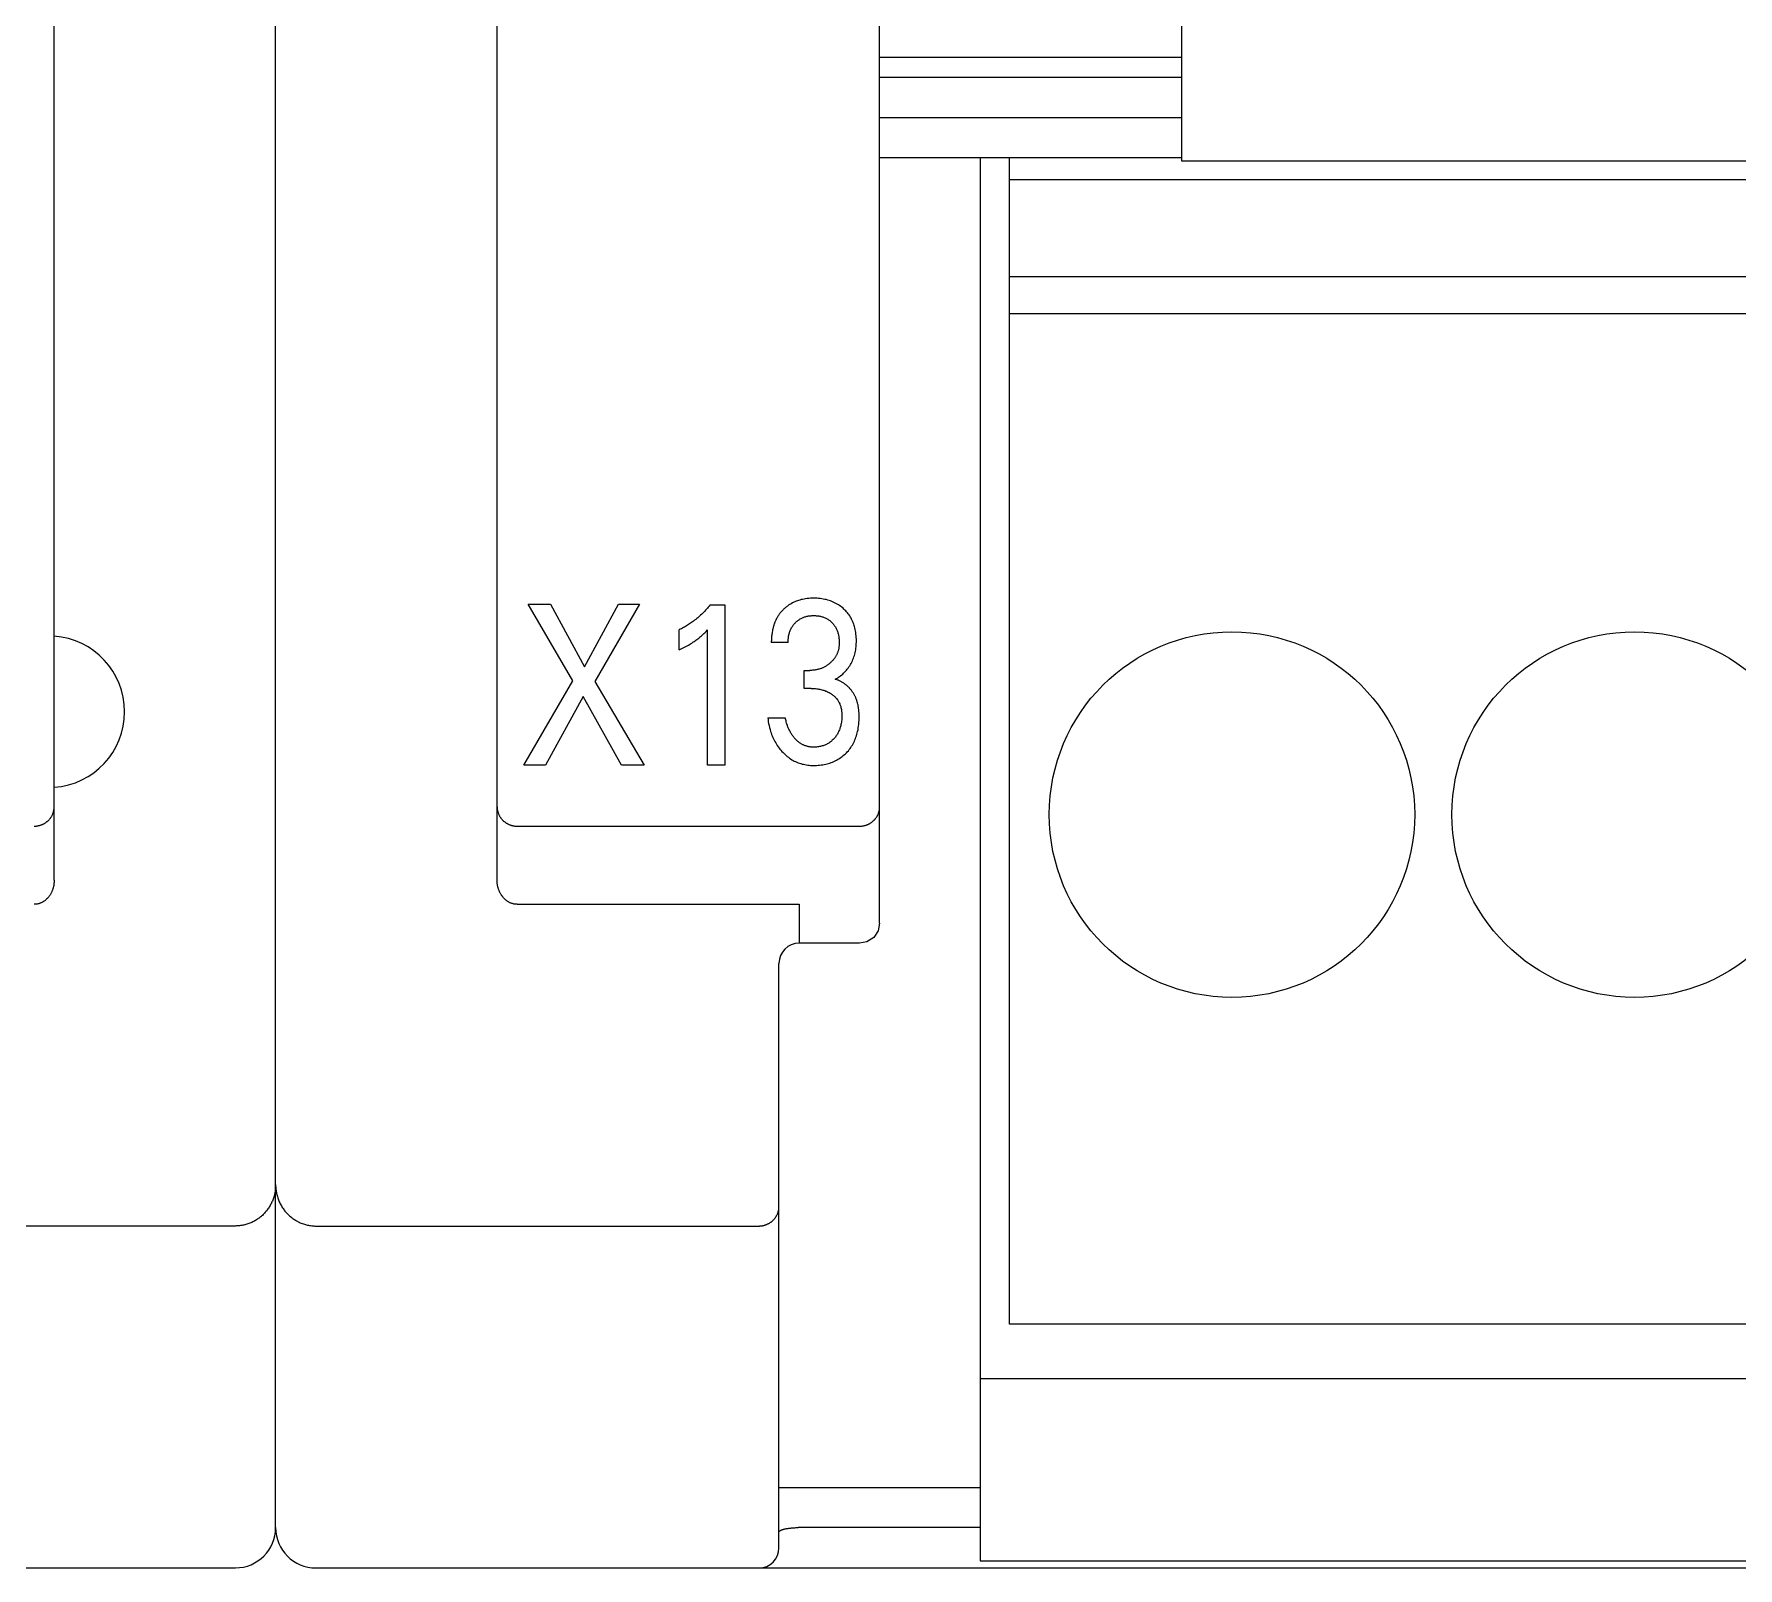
# Model space of a CAD drawing. Extents: x 867151 to 1787449, y -2071112 to -1028603.
# Drawn here: x 871211.05 to 871227.97, y -1032707.43 to -1032692.2 of the extents above; entities that cross this region are included whole.
import ezdxf

# ---------------------------------------------------------------- set-up
doc = ezdxf.new("R2010")
doc.units = 0
doc.header["$LTSCALE"] = 4
doc.header["$MEASUREMENT"] = 0
doc.layers.get('0').update_dxf_attribs({"linetype": 'CONTINUOUS'})
doc.layers.add('20000_FRONT_O', color=7, linetype='CONTINUOUS')

# ---------------------------------------------------------------- blocks, each defined once
blk = doc.blocks.new('CPU')
at = {"layer": '20000_FRONT_O', "color": 7, "linetype": 'Continuous'}
for p, q in [((82836.958, 10993.593), (82836.958, 11092.793)), ((82834.758, 11000.02), (82834.758, 11033.378)), ((82836.558, 10996.587), (82832.158, 10996.587)), ((82830.098, 10993.193), (82836.558, 10993.193))]:
    blk.add_line(p, q, dxfattribs=at)
for points in [[(82834.558, 11000.557), (82834.563, 11000.557), (82834.568, 11000.557), (82834.573, 11000.557), (82834.578, 11000.558), (82834.583, 11000.558), (82834.588, 11000.559), (82834.593, 11000.56), (82834.598, 11000.561), (82834.603, 11000.562), (82834.608, 11000.563), (82834.613, 11000.564), (82834.617, 11000.566), (82834.622, 11000.567), (82834.627, 11000.569), (82834.631, 11000.57), (82834.636, 11000.572), (82834.641, 11000.574), (82834.645, 11000.576), (82834.649, 11000.578), (82834.654, 11000.58), (82834.658, 11000.583), (82834.662, 11000.585), (82834.666, 11000.588), (82834.67, 11000.59), (82834.674, 11000.593), (82834.678, 11000.596), (82834.682, 11000.599), (82834.686, 11000.602), (82834.69, 11000.605), (82834.693, 11000.608), (82834.697, 11000.611), (82834.7, 11000.614), (82834.704, 11000.618), (82834.707, 11000.621), (82834.71, 11000.625), (82834.714, 11000.629), (82834.717, 11000.632), (82834.72, 11000.636), (82834.722, 11000.64), (82834.725, 11000.644), (82834.728, 11000.648), (82834.73, 11000.652), (82834.733, 11000.656), (82834.735, 11000.66), (82834.737, 11000.665), (82834.74, 11000.669), (82834.742, 11000.673), (82834.744, 11000.678), (82834.745, 11000.682), (82834.747, 11000.687), (82834.749, 11000.691), (82834.75, 11000.696), (82834.751, 11000.7), (82834.752, 11000.705), (82834.753, 11000.709), (82834.754, 11000.714), (82834.755, 11000.718), (82834.756, 11000.723), (82834.757, 11000.727), (82834.757, 11000.732), (82834.757, 11000.736), (82834.758, 11000.741), (82834.758, 11000.745), (82834.758, 11000.75)], [(82834.758, 11000.02), (82834.758, 11000.014), (82834.758, 11000.008), (82834.757, 11000.002), (82834.757, 10999.996), (82834.756, 10999.99), (82834.756, 10999.984), (82834.755, 10999.978), (82834.754, 10999.972), (82834.753, 10999.966), (82834.752, 10999.96), (82834.75, 10999.954), (82834.749, 10999.948), (82834.747, 10999.942), (82834.746, 10999.937), (82834.744, 10999.931), (82834.742, 10999.926), (82834.74, 10999.921), (82834.738, 10999.915), (82834.736, 10999.91), (82834.733, 10999.905), (82834.731, 10999.9), (82834.728, 10999.894), (82834.725, 10999.889), (82834.723, 10999.884), (82834.72, 10999.879), (82834.717, 10999.874), (82834.714, 10999.87), (82834.711, 10999.866), (82834.708, 10999.861), (82834.704, 10999.857), (82834.701, 10999.853), (82834.698, 10999.849), (82834.694, 10999.845), (82834.691, 10999.841), (82834.687, 10999.837), (82834.683, 10999.834), (82834.679, 10999.83), (82834.675, 10999.827), (82834.671, 10999.823), (82834.667, 10999.82), (82834.664, 10999.817), (82834.66, 10999.814), (82834.656, 10999.812), (82834.652, 10999.809), (82834.647, 10999.806), (82834.643, 10999.804), (82834.639, 10999.802), (82834.635, 10999.799), (82834.63, 10999.797), (82834.626, 10999.795), (82834.621, 10999.793), (82834.617, 10999.792), (82834.612, 10999.79), (82834.608, 10999.789), (82834.604, 10999.787), (82834.599, 10999.786), (82834.595, 10999.785), (82834.59, 10999.784), (82834.586, 10999.783), (82834.581, 10999.783), (82834.576, 10999.782), (82834.572, 10999.782), (82834.567, 10999.781), (82834.563, 10999.781), (82834.558, 10999.781)], [(82836.958, 10996.998), (82836.958, 10996.987), (82836.958, 10996.977), (82836.957, 10996.967), (82836.956, 10996.957), (82836.955, 10996.947), (82836.954, 10996.936), (82836.952, 10996.926), (82836.95, 10996.915), (82836.947, 10996.904), (82836.945, 10996.893), (82836.942, 10996.883), (82836.939, 10996.872), (82836.936, 10996.863), (82836.932, 10996.853), (82836.929, 10996.844), (82836.925, 10996.835), (82836.921, 10996.826), (82836.917, 10996.817), (82836.913, 10996.808), (82836.908, 10996.799), (82836.903, 10996.79), (82836.898, 10996.781), (82836.892, 10996.773), (82836.887, 10996.764), (82836.881, 10996.756), (82836.875, 10996.747), (82836.869, 10996.739), (82836.862, 10996.731), (82836.855, 10996.723), (82836.848, 10996.715), (82836.841, 10996.708), (82836.834, 10996.7), (82836.826, 10996.693), (82836.818, 10996.686), (82836.81, 10996.679), (82836.802, 10996.673), (82836.794, 10996.666), (82836.785, 10996.66), (82836.777, 10996.654), (82836.768, 10996.648), (82836.759, 10996.643), (82836.75, 10996.638), (82836.741, 10996.633), (82836.731, 10996.628), (82836.722, 10996.623), (82836.712, 10996.619), (82836.702, 10996.615), (82836.692, 10996.611), (82836.682, 10996.608), (82836.672, 10996.605), (82836.662, 10996.602), (82836.652, 10996.599), (82836.642, 10996.597), (82836.631, 10996.594), (82836.621, 10996.593), (82836.61, 10996.591), (82836.6, 10996.59), (82836.59, 10996.589), (82836.579, 10996.588), (82836.568, 10996.588), (82836.558, 10996.587)]]:
    blk.add_lwpolyline(points, dxfattribs=at)
for centre, radius, start, end in [((82834.706, 11001.693), 0.752, 273.9499, 86.0501), ((82836.558, 10993.593), 0.4, 270, 0)]:
    blk.add_arc(centre, radius, start, end, dxfattribs=at)
blk = doc.blocks.new('A$C36C17930')
at = {"layer": '20000_FRONT_O', "color": 7, "linetype": 'Continuous'}
for p, q in [((0.001, 0.4), (0.001, 99.6)), ((2.201, 6.828), (2.201, 40.186)), ((9.001, 26.9), (9.001, 13.97)), ((6.001, 6.403), (6.001, 24.9)), ((6.001, 15), (9.001, 15)), ((9.001, 14.8), (6.001, 14.8)), ((6.001, 14.4), (9.001, 14.4)), ((9.001, 14), (6.001, 14)), ((7.001, 14), (7.001, 0.07)), ((7.291, 2.42), (7.291, 14)), ((9.001, 13.97), (38.001, 13.97)), ((35.711, 13.784), (7.291, 13.784)), ((35.711, 12.819), (7.291, 12.819)), ((35.711, 12.452), (7.291, 12.452)), ((2.952, 8.808), (2.511, 9.57)), ((2.511, 9.57), (2.73, 9.57)), ((2.73, 9.57), (3.07, 8.948)), ((3.07, 8.948), (3.408, 9.57)), ((3.617, 9.57), (3.171, 8.803)), ((3.408, 9.57), (3.617, 9.57)), ((4.243, 9.48), (4.233, 9.47)), ((4.253, 9.49), (4.243, 9.48)), ((4.263, 9.499), (4.253, 9.49)), ((4.272, 9.509), (4.263, 9.499)), ((4.281, 9.519), (4.272, 9.509)), ((4.29, 9.529), (4.281, 9.519)), ((4.299, 9.54), (4.29, 9.529)), ((4.308, 9.55), (4.299, 9.54)), ((4.317, 9.561), (4.308, 9.55)), ((4.317, 9.561), (4.462, 9.561)), ((4.462, 9.561), (4.462, 7.97)), ((5.014, 9.482), (5.009, 9.476)), ((5.019, 9.489), (5.014, 9.482)), ((5.025, 9.495), (5.019, 9.489)), ((5.03, 9.501), (5.025, 9.495)), ((5.036, 9.507), (5.03, 9.501)), ((5.042, 9.513), (5.036, 9.507)), ((5.047, 9.518), (5.042, 9.513)), ((5.053, 9.524), (5.047, 9.518)), ((5.06, 9.53), (5.053, 9.524)), ((5.066, 9.535), (5.06, 9.53)), ((5.072, 9.541), (5.066, 9.535)), ((5.079, 9.546), (5.072, 9.541)), ((5.086, 9.551), (5.079, 9.546)), ((5.093, 9.556), (5.086, 9.551)), ((5.1, 9.561), (5.093, 9.556)), ((5.107, 9.565), (5.1, 9.561)), ((5.114, 9.57), (5.107, 9.565)), ((5.121, 9.574), (5.114, 9.57)), ((5.136, 9.582), (5.121, 9.574)), ((5.148, 9.588), (5.136, 9.582)), ((5.159, 9.593), (5.148, 9.588)), ((5.172, 9.598), (5.159, 9.593)), ((5.184, 9.603), (5.172, 9.598)), ((5.196, 9.607), (5.184, 9.603)), ((5.209, 9.61), (5.196, 9.607)), ((5.221, 9.614), (5.209, 9.61)), ((5.234, 9.617), (5.221, 9.614)), ((5.25, 9.62), (5.234, 9.617)), ((5.266, 9.623), (5.25, 9.62)), ((5.282, 9.625), (5.266, 9.623)), ((5.298, 9.626), (5.282, 9.625)), ((5.315, 9.628), (5.298, 9.626)), ((5.331, 9.628), (5.315, 9.628)), ((5.347, 9.628), (5.331, 9.628)), ((5.363, 9.628), (5.347, 9.628)), ((5.379, 9.628), (5.363, 9.628)), ((5.394, 9.626), (5.379, 9.628)), ((5.41, 9.625), (5.394, 9.626)), ((5.426, 9.623), (5.41, 9.625)), ((5.441, 9.62), (5.426, 9.623)), ((5.457, 9.617), (5.441, 9.62)), ((5.471, 9.614), (5.457, 9.617)), ((5.485, 9.61), (5.471, 9.614)), ((5.499, 9.606), (5.485, 9.61)), ((5.513, 9.601), (5.499, 9.606)), ((5.527, 9.596), (5.513, 9.601)), ((5.54, 9.59), (5.527, 9.596)), ((5.553, 9.584), (5.54, 9.59)), ((5.566, 9.577), (5.553, 9.584)), ((5.578, 9.57), (5.566, 9.577)), ((5.591, 9.563), (5.578, 9.57)), ((5.603, 9.555), (5.591, 9.563)), ((5.614, 9.547), (5.603, 9.555)), ((5.626, 9.538), (5.614, 9.547)), ((5.637, 9.529), (5.626, 9.538)), ((5.646, 9.52), (5.637, 9.529)), ((5.655, 9.511), (5.646, 9.52)), ((5.664, 9.502), (5.655, 9.511)), ((5.673, 9.493), (5.664, 9.502)), ((5.681, 9.483), (5.673, 9.493)), ((5.689, 9.473), (5.681, 9.483)), ((4.021, 9.32), (4.011, 9.314)), ((4.011, 9.115), (4.011, 9.314)), ((4.031, 9.325), (4.021, 9.32)), ((4.042, 9.33), (4.031, 9.325)), ((4.052, 9.336), (4.042, 9.33)), ((4.062, 9.342), (4.052, 9.336)), ((4.072, 9.348), (4.062, 9.342)), ((4.082, 9.354), (4.072, 9.348)), ((4.092, 9.36), (4.082, 9.354)), ((4.102, 9.366), (4.092, 9.36)), ((4.112, 9.373), (4.102, 9.366)), ((4.121, 9.379), (4.112, 9.373)), ((4.132, 9.387), (4.121, 9.379)), ((4.143, 9.394), (4.132, 9.387)), ((4.153, 9.402), (4.143, 9.394)), ((4.163, 9.41), (4.153, 9.402)), ((4.174, 9.418), (4.163, 9.41)), ((4.184, 9.427), (4.174, 9.418)), ((4.194, 9.435), (4.184, 9.427)), ((4.204, 9.444), (4.194, 9.435)), ((4.214, 9.452), (4.204, 9.444)), ((4.223, 9.461), (4.214, 9.452)), ((4.233, 9.47), (4.223, 9.461)), ((4.277, 9.299), (4.291, 9.313)), ((4.291, 7.97), (4.291, 9.313)), ((4.937, 9.313), (4.935, 9.303)), ((4.94, 9.323), (4.937, 9.313)), ((4.942, 9.331), (4.94, 9.323)), ((4.944, 9.34), (4.942, 9.331)), ((4.946, 9.348), (4.944, 9.34)), ((4.949, 9.356), (4.946, 9.348)), ((4.951, 9.364), (4.949, 9.356)), ((4.954, 9.372), (4.951, 9.364)), ((4.957, 9.381), (4.954, 9.372)), ((4.96, 9.389), (4.957, 9.381)), ((4.963, 9.396), (4.96, 9.389)), ((4.967, 9.404), (4.963, 9.396)), ((4.97, 9.412), (4.967, 9.404)), ((4.974, 9.42), (4.97, 9.412)), ((4.978, 9.427), (4.974, 9.42)), ((4.982, 9.435), (4.978, 9.427)), ((4.986, 9.442), (4.982, 9.435)), ((4.991, 9.449), (4.986, 9.442)), ((4.995, 9.456), (4.991, 9.449)), ((5, 9.463), (4.995, 9.456)), ((5.004, 9.469), (5, 9.463)), ((5.009, 9.476), (5.004, 9.469)), ((5.112, 9.307), (5.115, 9.314)), ((5.115, 9.314), (5.119, 9.321)), ((5.119, 9.321), (5.122, 9.329)), ((5.122, 9.329), (5.126, 9.336)), ((5.126, 9.336), (5.13, 9.342)), ((5.13, 9.342), (5.134, 9.349)), ((5.134, 9.349), (5.139, 9.355)), ((5.139, 9.355), (5.143, 9.361)), ((5.143, 9.361), (5.148, 9.368)), ((5.148, 9.368), (5.153, 9.373)), ((5.153, 9.373), (5.158, 9.379)), ((5.158, 9.379), (5.164, 9.385)), ((5.164, 9.385), (5.169, 9.39)), ((5.169, 9.39), (5.175, 9.396)), ((5.175, 9.396), (5.181, 9.401)), ((5.181, 9.401), (5.187, 9.406)), ((5.187, 9.406), (5.194, 9.41)), ((5.194, 9.41), (5.2, 9.415)), ((5.2, 9.415), (5.206, 9.419)), ((5.206, 9.419), (5.213, 9.423)), ((5.213, 9.423), (5.22, 9.427)), ((5.22, 9.427), (5.227, 9.43)), ((5.227, 9.43), (5.234, 9.434)), ((5.234, 9.434), (5.241, 9.437)), ((5.241, 9.437), (5.249, 9.44)), ((5.249, 9.44), (5.256, 9.442)), ((5.256, 9.442), (5.263, 9.445)), ((5.263, 9.445), (5.271, 9.447)), ((5.271, 9.447), (5.279, 9.449)), ((5.279, 9.449), (5.287, 9.451)), ((5.287, 9.451), (5.295, 9.452)), ((5.295, 9.452), (5.303, 9.453)), ((5.303, 9.453), (5.312, 9.454)), ((5.312, 9.454), (5.32, 9.455)), ((5.32, 9.455), (5.329, 9.456)), ((5.329, 9.456), (5.337, 9.456)), ((5.337, 9.456), (5.345, 9.456)), ((5.345, 9.456), (5.354, 9.456)), ((5.354, 9.456), (5.363, 9.456)), ((5.363, 9.456), (5.371, 9.455)), ((5.371, 9.455), (5.38, 9.454)), ((5.38, 9.454), (5.388, 9.453)), ((5.388, 9.453), (5.397, 9.452)), ((5.397, 9.452), (5.405, 9.451)), ((5.405, 9.451), (5.414, 9.449)), ((5.414, 9.449), (5.421, 9.447)), ((5.421, 9.447), (5.429, 9.445)), ((5.429, 9.445), (5.436, 9.442)), ((5.436, 9.442), (5.444, 9.44)), ((5.444, 9.44), (5.451, 9.437)), ((5.451, 9.437), (5.459, 9.434)), ((5.459, 9.434), (5.466, 9.43)), ((5.466, 9.43), (5.473, 9.427)), ((5.473, 9.427), (5.48, 9.423)), ((5.48, 9.423), (5.486, 9.419)), ((5.486, 9.419), (5.493, 9.415)), ((5.493, 9.415), (5.499, 9.41)), ((5.499, 9.41), (5.505, 9.406)), ((5.505, 9.406), (5.512, 9.401)), ((5.512, 9.401), (5.517, 9.396)), ((5.517, 9.396), (5.523, 9.39)), ((5.523, 9.39), (5.529, 9.385)), ((5.529, 9.385), (5.534, 9.379)), ((5.534, 9.379), (5.539, 9.374)), ((5.539, 9.374), (5.544, 9.368)), ((5.544, 9.368), (5.549, 9.362)), ((5.549, 9.362), (5.553, 9.355)), ((5.553, 9.355), (5.558, 9.349)), ((5.558, 9.349), (5.562, 9.343)), ((5.562, 9.343), (5.566, 9.336)), ((5.566, 9.336), (5.569, 9.329)), ((5.569, 9.329), (5.573, 9.321)), ((5.573, 9.321), (5.576, 9.314)), ((5.576, 9.314), (5.579, 9.307)), ((5.697, 9.463), (5.689, 9.473)), ((5.704, 9.452), (5.697, 9.463)), ((5.711, 9.441), (5.704, 9.452)), ((5.717, 9.43), (5.711, 9.441)), ((5.723, 9.419), (5.717, 9.43)), ((5.729, 9.407), (5.723, 9.419)), ((5.734, 9.395), (5.729, 9.407)), ((5.739, 9.383), (5.734, 9.395)), ((5.744, 9.371), (5.739, 9.383)), ((5.748, 9.359), (5.744, 9.371)), ((5.752, 9.347), (5.748, 9.359)), ((5.755, 9.334), (5.752, 9.347)), ((5.759, 9.318), (5.755, 9.334)), ((5.762, 9.303), (5.759, 9.318)), ((4.05, 9.135), (4.063, 9.142)), ((4.063, 9.142), (4.076, 9.149)), ((4.076, 9.149), (4.089, 9.156)), ((4.089, 9.156), (4.101, 9.163)), ((4.101, 9.163), (4.112, 9.169)), ((4.112, 9.169), (4.123, 9.176)), ((4.123, 9.176), (4.135, 9.183)), ((4.135, 9.183), (4.146, 9.191)), ((4.146, 9.191), (4.157, 9.198)), ((4.157, 9.198), (4.167, 9.205)), ((4.167, 9.205), (4.176, 9.212)), ((4.176, 9.212), (4.186, 9.219)), ((4.186, 9.219), (4.195, 9.226)), ((4.195, 9.226), (4.205, 9.233)), ((4.205, 9.233), (4.214, 9.241)), ((4.214, 9.241), (4.222, 9.248)), ((4.222, 9.248), (4.23, 9.254)), ((4.23, 9.254), (4.238, 9.261)), ((4.238, 9.261), (4.246, 9.269)), ((4.246, 9.269), (4.255, 9.277)), ((4.255, 9.277), (4.263, 9.286)), ((4.263, 9.286), (4.277, 9.299)), ((4.926, 9.209), (4.925, 9.199)), ((4.925, 9.199), (4.925, 9.188)), ((5.091, 9.188), (4.925, 9.188)), ((4.927, 9.241), (4.926, 9.23)), ((4.926, 9.23), (4.926, 9.22)), ((4.926, 9.22), (4.926, 9.209)), ((4.928, 9.251), (4.927, 9.241)), ((4.929, 9.261), (4.928, 9.251)), ((4.93, 9.272), (4.929, 9.261)), ((4.932, 9.282), (4.93, 9.272)), ((4.933, 9.292), (4.932, 9.282)), ((4.935, 9.303), (4.933, 9.292)), ((5.091, 9.197), (5.092, 9.206)), ((5.091, 9.188), (5.091, 9.197)), ((5.092, 9.215), (5.093, 9.224)), ((5.092, 9.206), (5.092, 9.215)), ((5.093, 9.224), (5.094, 9.233)), ((5.094, 9.233), (5.095, 9.242)), ((5.095, 9.242), (5.096, 9.251)), ((5.096, 9.251), (5.098, 9.26)), ((5.098, 9.26), (5.1, 9.268)), ((5.1, 9.268), (5.102, 9.276)), ((5.102, 9.276), (5.104, 9.284)), ((5.104, 9.284), (5.107, 9.292)), ((5.107, 9.292), (5.109, 9.299)), ((5.109, 9.299), (5.112, 9.307)), ((5.579, 9.307), (5.582, 9.299)), ((5.582, 9.299), (5.585, 9.291)), ((5.585, 9.291), (5.587, 9.284)), ((5.587, 9.284), (5.589, 9.276)), ((5.589, 9.276), (5.591, 9.268)), ((5.591, 9.268), (5.593, 9.259)), ((5.593, 9.259), (5.594, 9.25)), ((5.594, 9.25), (5.596, 9.241)), ((5.596, 9.142), (5.595, 9.135)), ((5.596, 9.241), (5.597, 9.232)), ((5.597, 9.149), (5.596, 9.142)), ((5.597, 9.232), (5.598, 9.223)), ((5.598, 9.157), (5.597, 9.149)), ((5.598, 9.223), (5.599, 9.214)), ((5.599, 9.164), (5.598, 9.157)), ((5.599, 9.214), (5.599, 9.204)), ((5.599, 9.204), (5.599, 9.195)), ((5.599, 9.195), (5.599, 9.186)), ((5.599, 9.186), (5.599, 9.179)), ((5.599, 9.179), (5.599, 9.171)), ((5.599, 9.171), (5.599, 9.164)), ((5.764, 9.287), (5.762, 9.303)), ((5.766, 9.271), (5.764, 9.287)), ((5.765, 9.131), (5.767, 9.146)), ((5.768, 9.255), (5.766, 9.271)), ((5.767, 9.146), (5.768, 9.161)), ((5.769, 9.239), (5.768, 9.255)), ((5.768, 9.161), (5.769, 9.176)), ((5.77, 9.223), (5.769, 9.239)), ((5.769, 9.176), (5.77, 9.191)), ((5.77, 9.207), (5.77, 9.223)), ((5.77, 9.191), (5.77, 9.207)), ((4.011, 9.115), (4.024, 9.121)), ((4.024, 9.121), (4.037, 9.128)), ((4.037, 9.128), (4.05, 9.135)), ((5.497, 8.974), (5.491, 8.97)), ((5.502, 8.979), (5.497, 8.974)), ((5.507, 8.983), (5.502, 8.979)), ((5.512, 8.987), (5.507, 8.983)), ((5.517, 8.992), (5.512, 8.987)), ((5.522, 8.996), (5.517, 8.992)), ((5.527, 9.001), (5.522, 8.996)), ((5.531, 9.006), (5.527, 9.001)), ((5.536, 9.01), (5.531, 9.006)), ((5.54, 9.015), (5.536, 9.01)), ((5.544, 9.021), (5.54, 9.015)), ((5.549, 9.026), (5.544, 9.021)), ((5.552, 9.031), (5.549, 9.026)), ((5.556, 9.036), (5.552, 9.031)), ((5.56, 9.042), (5.556, 9.036)), ((5.563, 9.047), (5.56, 9.042)), ((5.566, 9.053), (5.563, 9.047)), ((5.569, 9.058), (5.566, 9.053)), ((5.572, 9.064), (5.569, 9.058)), ((5.575, 9.07), (5.572, 9.064)), ((5.578, 9.076), (5.575, 9.07)), ((5.58, 9.082), (5.578, 9.076)), ((5.583, 9.087), (5.58, 9.082)), ((5.585, 9.093), (5.583, 9.087)), ((5.587, 9.1), (5.585, 9.093)), ((5.589, 9.106), (5.587, 9.1)), ((5.591, 9.113), (5.589, 9.106)), ((5.592, 9.12), (5.591, 9.113)), ((5.594, 9.127), (5.592, 9.12)), ((5.595, 9.135), (5.594, 9.127)), ((5.711, 8.969), (5.718, 8.981)), ((5.718, 8.981), (5.724, 8.994)), ((5.724, 8.994), (5.73, 9.006)), ((5.73, 9.006), (5.736, 9.019)), ((5.736, 9.019), (5.741, 9.032)), ((5.741, 9.032), (5.746, 9.045)), ((5.746, 9.045), (5.75, 9.059)), ((5.75, 9.059), (5.754, 9.072)), ((5.754, 9.072), (5.757, 9.086)), ((5.757, 9.086), (5.76, 9.101)), ((5.76, 9.101), (5.763, 9.116)), ((5.763, 9.116), (5.765, 9.131)), ((2.468, 7.97), (2.952, 8.808)), ((3.171, 8.803), (3.661, 7.97)), ((5.252, 8.733), (5.252, 8.912)), ((5.252, 8.912), (5.309, 8.912)), ((5.317, 8.912), (5.309, 8.912)), ((5.325, 8.912), (5.317, 8.912)), ((5.333, 8.913), (5.325, 8.912)), ((5.341, 8.913), (5.333, 8.913)), ((5.348, 8.914), (5.341, 8.913)), ((5.356, 8.915), (5.348, 8.914)), ((5.364, 8.916), (5.356, 8.915)), ((5.372, 8.918), (5.364, 8.916)), ((5.379, 8.919), (5.372, 8.918)), ((5.387, 8.921), (5.379, 8.919)), ((5.394, 8.923), (5.387, 8.921)), ((5.401, 8.925), (5.394, 8.923)), ((5.409, 8.927), (5.401, 8.925)), ((5.416, 8.93), (5.409, 8.927)), ((5.423, 8.932), (5.416, 8.93)), ((5.43, 8.935), (5.423, 8.932)), ((5.437, 8.938), (5.43, 8.935)), ((5.444, 8.941), (5.437, 8.938)), ((5.45, 8.945), (5.444, 8.941)), ((5.456, 8.948), (5.45, 8.945)), ((5.462, 8.951), (5.456, 8.948)), ((5.468, 8.955), (5.462, 8.951)), ((5.474, 8.958), (5.468, 8.955)), ((5.48, 8.962), (5.474, 8.958)), ((5.486, 8.966), (5.48, 8.962)), ((5.491, 8.97), (5.486, 8.966)), ((5.559, 8.823), (5.571, 8.83)), ((5.566, 8.822), (5.559, 8.823)), ((5.572, 8.82), (5.566, 8.822)), ((5.571, 8.83), (5.582, 8.836)), ((5.579, 8.817), (5.572, 8.82)), ((5.585, 8.815), (5.579, 8.817)), ((5.582, 8.836), (5.592, 8.843)), ((5.591, 8.813), (5.585, 8.815)), ((5.597, 8.81), (5.591, 8.813)), ((5.592, 8.843), (5.603, 8.851)), ((5.603, 8.807), (5.597, 8.81)), ((5.603, 8.851), (5.613, 8.859)), ((5.609, 8.804), (5.603, 8.807)), ((5.615, 8.801), (5.609, 8.804)), ((5.613, 8.859), (5.624, 8.867)), ((5.624, 8.867), (5.634, 8.875)), ((5.634, 8.875), (5.643, 8.884)), ((5.643, 8.884), (5.653, 8.894)), ((5.653, 8.894), (5.662, 8.904)), ((5.662, 8.904), (5.671, 8.914)), ((5.671, 8.914), (5.68, 8.924)), ((5.68, 8.924), (5.688, 8.935)), ((5.688, 8.935), (5.696, 8.946)), ((5.696, 8.946), (5.704, 8.958)), ((5.704, 8.958), (5.711, 8.969)), ((3.055, 8.651), (2.682, 7.97)), ((3.437, 7.97), (3.055, 8.651)), ((5.322, 8.733), (5.252, 8.733)), ((5.322, 8.733), (5.333, 8.732)), ((5.333, 8.732), (5.344, 8.732)), ((5.344, 8.732), (5.354, 8.732)), ((5.354, 8.732), (5.365, 8.731)), ((5.365, 8.731), (5.376, 8.729)), ((5.376, 8.729), (5.387, 8.728)), ((5.387, 8.728), (5.397, 8.726)), ((5.397, 8.726), (5.407, 8.724)), ((5.407, 8.724), (5.417, 8.722)), ((5.417, 8.722), (5.427, 8.72)), ((5.427, 8.72), (5.437, 8.717)), ((5.437, 8.717), (5.446, 8.714)), ((5.446, 8.714), (5.456, 8.711)), ((5.456, 8.711), (5.465, 8.707)), ((5.465, 8.707), (5.474, 8.704)), ((5.474, 8.704), (5.483, 8.7)), ((5.483, 8.7), (5.491, 8.696)), ((5.491, 8.696), (5.5, 8.691)), ((5.5, 8.691), (5.508, 8.686)), ((5.508, 8.686), (5.516, 8.681)), ((5.516, 8.681), (5.524, 8.676)), ((5.524, 8.676), (5.53, 8.671)), ((5.53, 8.671), (5.537, 8.667)), ((5.537, 8.667), (5.543, 8.662)), ((5.543, 8.662), (5.549, 8.656)), ((5.549, 8.656), (5.555, 8.651)), ((5.555, 8.651), (5.56, 8.645)), ((5.56, 8.645), (5.566, 8.64)), ((5.566, 8.64), (5.571, 8.634)), ((5.571, 8.634), (5.576, 8.628)), ((5.621, 8.798), (5.615, 8.801)), ((5.627, 8.795), (5.621, 8.798)), ((5.633, 8.791), (5.627, 8.795)), ((5.639, 8.788), (5.633, 8.791)), ((5.644, 8.784), (5.639, 8.788)), ((5.65, 8.78), (5.644, 8.784)), ((5.656, 8.776), (5.65, 8.78)), ((5.661, 8.772), (5.656, 8.776)), ((5.666, 8.768), (5.661, 8.772)), ((5.672, 8.764), (5.666, 8.768)), ((5.677, 8.76), (5.672, 8.764)), ((5.682, 8.755), (5.677, 8.76)), ((5.687, 8.75), (5.682, 8.755)), ((5.692, 8.746), (5.687, 8.75)), ((5.697, 8.741), (5.692, 8.746)), ((5.701, 8.735), (5.697, 8.741)), ((5.706, 8.73), (5.701, 8.735)), ((5.711, 8.725), (5.706, 8.73)), ((5.715, 8.719), (5.711, 8.725)), ((5.72, 8.714), (5.715, 8.719)), ((5.724, 8.708), (5.72, 8.714)), ((5.728, 8.703), (5.724, 8.708)), ((5.732, 8.697), (5.728, 8.703)), ((5.736, 8.691), (5.732, 8.697)), ((5.74, 8.685), (5.736, 8.691)), ((5.744, 8.679), (5.74, 8.685)), ((5.747, 8.673), (5.744, 8.679)), ((5.75, 8.667), (5.747, 8.673)), ((5.754, 8.66), (5.75, 8.667)), ((5.757, 8.654), (5.754, 8.66)), ((5.76, 8.648), (5.757, 8.654)), ((5.763, 8.641), (5.76, 8.648)), ((5.766, 8.635), (5.763, 8.641)), ((5.768, 8.628), (5.766, 8.635)), ((5.576, 8.628), (5.581, 8.621)), ((5.581, 8.621), (5.585, 8.615)), ((5.585, 8.615), (5.589, 8.609)), ((5.589, 8.609), (5.593, 8.602)), ((5.593, 8.602), (5.597, 8.595)), ((5.597, 8.595), (5.6, 8.588)), ((5.6, 8.588), (5.604, 8.581)), ((5.604, 8.581), (5.607, 8.574)), ((5.607, 8.574), (5.61, 8.567)), ((5.61, 8.567), (5.612, 8.559)), ((5.612, 8.559), (5.614, 8.552)), ((5.614, 8.552), (5.617, 8.543)), ((5.617, 8.543), (5.619, 8.533)), ((5.619, 8.533), (5.621, 8.524)), ((5.621, 8.524), (5.622, 8.515)), ((5.622, 8.515), (5.623, 8.505)), ((5.623, 8.505), (5.624, 8.496)), ((5.624, 8.496), (5.625, 8.486)), ((5.625, 8.486), (5.625, 8.477)), ((5.625, 8.477), (5.626, 8.467)), ((5.626, 8.467), (5.626, 8.455)), ((5.771, 8.622), (5.768, 8.628)), ((5.773, 8.614), (5.771, 8.622)), ((5.776, 8.607), (5.773, 8.614)), ((5.778, 8.599), (5.776, 8.607)), ((5.78, 8.592), (5.778, 8.599)), ((5.782, 8.584), (5.78, 8.592)), ((5.784, 8.577), (5.782, 8.584)), ((5.786, 8.569), (5.784, 8.577)), ((5.788, 8.561), (5.786, 8.569)), ((5.789, 8.553), (5.788, 8.561)), ((5.79, 8.546), (5.789, 8.553)), ((5.791, 8.538), (5.79, 8.546)), ((5.794, 8.521), (5.791, 8.538)), ((5.795, 8.503), (5.794, 8.521)), ((5.796, 8.486), (5.795, 8.503)), ((5.797, 8.469), (5.796, 8.486)), ((5.797, 8.451), (5.797, 8.469)), ((4.889, 8.441), (4.892, 8.422)), ((4.889, 8.441), (5.064, 8.441)), ((4.892, 8.422), (4.895, 8.402)), ((4.895, 8.402), (4.898, 8.383)), ((4.898, 8.383), (4.903, 8.363)), ((4.903, 8.363), (4.907, 8.344)), ((4.907, 8.344), (4.912, 8.325)), ((4.912, 8.325), (4.918, 8.306)), ((4.918, 8.306), (4.923, 8.291)), ((5.066, 8.431), (5.064, 8.441)), ((5.069, 8.42), (5.066, 8.431)), ((5.071, 8.41), (5.069, 8.42)), ((5.074, 8.4), (5.071, 8.41)), ((5.077, 8.389), (5.074, 8.4)), ((5.08, 8.379), (5.077, 8.389)), ((5.084, 8.369), (5.08, 8.379)), ((5.087, 8.359), (5.084, 8.369)), ((5.09, 8.351), (5.087, 8.359)), ((5.093, 8.343), (5.09, 8.351)), ((5.097, 8.335), (5.093, 8.343)), ((5.1, 8.327), (5.097, 8.335)), ((5.104, 8.319), (5.1, 8.327)), ((5.108, 8.312), (5.104, 8.319)), ((5.112, 8.304), (5.108, 8.312)), ((5.116, 8.296), (5.112, 8.304)), ((5.12, 8.289), (5.116, 8.296)), ((5.589, 8.294), (5.585, 8.287)), ((5.593, 8.303), (5.589, 8.294)), ((5.597, 8.311), (5.593, 8.303)), ((5.601, 8.32), (5.597, 8.311)), ((5.604, 8.329), (5.601, 8.32)), ((5.607, 8.337), (5.604, 8.329)), ((5.61, 8.346), (5.607, 8.337)), ((5.612, 8.355), (5.61, 8.346)), ((5.615, 8.364), (5.612, 8.355)), ((5.617, 8.373), (5.615, 8.364)), ((5.619, 8.385), (5.617, 8.373)), ((5.621, 8.397), (5.619, 8.385)), ((5.622, 8.408), (5.621, 8.397)), ((5.624, 8.42), (5.622, 8.408)), ((5.625, 8.432), (5.624, 8.42)), ((5.626, 8.455), (5.625, 8.444)), ((5.625, 8.444), (5.625, 8.432)), ((5.779, 8.291), (5.782, 8.305)), ((5.782, 8.305), (5.786, 8.323)), ((5.786, 8.323), (5.789, 8.341)), ((5.789, 8.341), (5.792, 8.359)), ((5.792, 8.359), (5.794, 8.378)), ((5.794, 8.378), (5.795, 8.396)), ((5.795, 8.396), (5.796, 8.414)), ((5.796, 8.414), (5.797, 8.433)), ((5.797, 8.433), (5.797, 8.451)), ((4.923, 8.291), (4.928, 8.276)), ((4.928, 8.276), (4.934, 8.262)), ((4.934, 8.262), (4.94, 8.247)), ((4.94, 8.247), (4.947, 8.233)), ((4.947, 8.233), (4.953, 8.219)), ((4.953, 8.219), (4.961, 8.205)), ((4.961, 8.205), (4.969, 8.191)), ((4.969, 8.191), (4.976, 8.178)), ((4.976, 8.178), (4.984, 8.166)), ((4.984, 8.166), (4.993, 8.153)), ((4.993, 8.153), (5.002, 8.141)), ((5.002, 8.141), (5.011, 8.129)), ((5.011, 8.129), (5.02, 8.118)), ((5.124, 8.282), (5.12, 8.289)), ((5.129, 8.275), (5.124, 8.282)), ((5.133, 8.269), (5.129, 8.275)), ((5.138, 8.262), (5.133, 8.269)), ((5.143, 8.256), (5.138, 8.262)), ((5.147, 8.25), (5.143, 8.256)), ((5.152, 8.243), (5.147, 8.25)), ((5.158, 8.237), (5.152, 8.243)), ((5.163, 8.231), (5.158, 8.237)), ((5.168, 8.226), (5.163, 8.231)), ((5.173, 8.221), (5.168, 8.226)), ((5.178, 8.216), (5.173, 8.221)), ((5.183, 8.212), (5.178, 8.216)), ((5.188, 8.207), (5.183, 8.212)), ((5.194, 8.202), (5.188, 8.207)), ((5.199, 8.198), (5.194, 8.202)), ((5.205, 8.194), (5.199, 8.198)), ((5.211, 8.19), (5.205, 8.194)), ((5.217, 8.186), (5.211, 8.19)), ((5.222, 8.183), (5.217, 8.186)), ((5.227, 8.18), (5.222, 8.183)), ((5.232, 8.177), (5.227, 8.18)), ((5.238, 8.174), (5.232, 8.177)), ((5.243, 8.171), (5.238, 8.174)), ((5.249, 8.169), (5.243, 8.171)), ((5.254, 8.167), (5.249, 8.169)), ((5.26, 8.164), (5.254, 8.167)), ((5.266, 8.162), (5.26, 8.164)), ((5.271, 8.161), (5.266, 8.162)), ((5.277, 8.159), (5.271, 8.161)), ((5.284, 8.157), (5.277, 8.159)), ((5.29, 8.156), (5.284, 8.157)), ((5.297, 8.154), (5.29, 8.156)), ((5.304, 8.153), (5.297, 8.154)), ((5.311, 8.152), (5.304, 8.153)), ((5.317, 8.151), (5.311, 8.152)), ((5.324, 8.151), (5.317, 8.151)), ((5.331, 8.15), (5.324, 8.151)), ((5.338, 8.15), (5.331, 8.15)), ((5.344, 8.15), (5.338, 8.15)), ((5.354, 8.15), (5.344, 8.15)), ((5.364, 8.15), (5.354, 8.15)), ((5.374, 8.151), (5.364, 8.15)), ((5.383, 8.152), (5.374, 8.151)), ((5.393, 8.153), (5.383, 8.152)), ((5.402, 8.155), (5.393, 8.153)), ((5.412, 8.156), (5.402, 8.155)), ((5.421, 8.159), (5.412, 8.156)), ((5.43, 8.161), (5.421, 8.159)), ((5.439, 8.164), (5.43, 8.161)), ((5.447, 8.167), (5.439, 8.164)), ((5.456, 8.17), (5.447, 8.167)), ((5.464, 8.173), (5.456, 8.17)), ((5.472, 8.177), (5.464, 8.173)), ((5.48, 8.181), (5.472, 8.177)), ((5.488, 8.186), (5.48, 8.181)), ((5.496, 8.19), (5.488, 8.186)), ((5.503, 8.195), (5.496, 8.19)), ((5.51, 8.2), (5.503, 8.195)), ((5.518, 8.206), (5.51, 8.2)), ((5.525, 8.212), (5.518, 8.206)), ((5.531, 8.218), (5.525, 8.212)), ((5.538, 8.224), (5.531, 8.218)), ((5.544, 8.23), (5.538, 8.224)), ((5.55, 8.237), (5.544, 8.23)), ((5.556, 8.243), (5.55, 8.237)), ((5.561, 8.25), (5.556, 8.243)), ((5.567, 8.257), (5.561, 8.25)), ((5.572, 8.264), (5.567, 8.257)), ((5.576, 8.272), (5.572, 8.264)), ((5.581, 8.279), (5.576, 8.272)), ((5.585, 8.287), (5.581, 8.279)), ((5.69, 8.114), (5.698, 8.125)), ((5.698, 8.125), (5.707, 8.136)), ((5.707, 8.136), (5.715, 8.147)), ((5.715, 8.147), (5.723, 8.158)), ((5.723, 8.158), (5.73, 8.17)), ((5.73, 8.17), (5.737, 8.182)), ((5.737, 8.182), (5.743, 8.195)), ((5.743, 8.195), (5.75, 8.208)), ((5.75, 8.208), (5.756, 8.222)), ((5.756, 8.222), (5.761, 8.235)), ((5.761, 8.235), (5.766, 8.249)), ((5.766, 8.249), (5.771, 8.263)), ((5.771, 8.263), (5.775, 8.277)), ((5.775, 8.277), (5.779, 8.291)), ((2.682, 7.97), (2.468, 7.97)), ((3.661, 7.97), (3.437, 7.97)), ((4.462, 7.97), (4.291, 7.97)), ((5.02, 8.118), (5.03, 8.107)), ((5.03, 8.107), (5.041, 8.096)), ((5.041, 8.096), (5.051, 8.086)), ((5.051, 8.086), (5.061, 8.076)), ((5.061, 8.076), (5.072, 8.067)), ((5.072, 8.067), (5.083, 8.058)), ((5.083, 8.058), (5.094, 8.049)), ((5.094, 8.049), (5.105, 8.04)), ((5.105, 8.04), (5.117, 8.033)), ((5.117, 8.033), (5.129, 8.025)), ((5.129, 8.025), (5.141, 8.018)), ((5.141, 8.018), (5.153, 8.012)), ((5.153, 8.012), (5.166, 8.006)), ((5.166, 8.006), (5.178, 8)), ((5.178, 8), (5.191, 7.995)), ((5.191, 7.995), (5.204, 7.99)), ((5.204, 7.99), (5.217, 7.986)), ((5.217, 7.986), (5.23, 7.982)), ((5.23, 7.982), (5.244, 7.979)), ((5.244, 7.979), (5.258, 7.976)), ((5.258, 7.976), (5.272, 7.974)), ((5.272, 7.974), (5.286, 7.972)), ((5.286, 7.972), (5.3, 7.97)), ((5.3, 7.97), (5.314, 7.969)), ((5.314, 7.969), (5.328, 7.969)), ((5.328, 7.969), (5.343, 7.968)), ((5.343, 7.968), (5.358, 7.968)), ((5.358, 7.968), (5.374, 7.969)), ((5.374, 7.969), (5.389, 7.97)), ((5.389, 7.97), (5.404, 7.971)), ((5.404, 7.971), (5.42, 7.973)), ((5.42, 7.973), (5.435, 7.975)), ((5.435, 7.975), (5.45, 7.978)), ((5.45, 7.978), (5.465, 7.981)), ((5.465, 7.981), (5.479, 7.985)), ((5.479, 7.985), (5.493, 7.988)), ((5.493, 7.988), (5.506, 7.992)), ((5.506, 7.992), (5.519, 7.997)), ((5.519, 7.997), (5.533, 8.002)), ((5.533, 8.002), (5.546, 8.008)), ((5.546, 8.008), (5.559, 8.013)), ((5.559, 8.013), (5.571, 8.02)), ((5.571, 8.02), (5.583, 8.026)), ((5.583, 8.026), (5.595, 8.033)), ((5.595, 8.033), (5.607, 8.041)), ((5.607, 8.041), (5.618, 8.049)), ((5.618, 8.049), (5.63, 8.057)), ((5.63, 8.057), (5.64, 8.066)), ((5.64, 8.066), (5.651, 8.075)), ((5.651, 8.075), (5.661, 8.084)), ((5.661, 8.084), (5.671, 8.094)), ((5.671, 8.094), (5.68, 8.104)), ((5.68, 8.104), (5.69, 8.114)), ((2.201, 7.558), (2.201, 7.553)), ((2.201, 7.553), (2.201, 7.549)), ((2.201, 7.549), (2.202, 7.544)), ((2.202, 7.544), (2.202, 7.539)), ((2.202, 7.539), (2.203, 7.535)), ((2.203, 7.535), (2.203, 7.53)), ((2.203, 7.53), (2.204, 7.525)), ((2.204, 7.525), (2.205, 7.52)), ((2.205, 7.52), (2.206, 7.515)), ((2.206, 7.515), (2.207, 7.51)), ((2.207, 7.51), (2.209, 7.506)), ((2.209, 7.506), (2.21, 7.501)), ((2.21, 7.501), (2.212, 7.496)), ((2.212, 7.496), (2.214, 7.491)), ((2.214, 7.491), (2.215, 7.486)), ((2.215, 7.486), (2.217, 7.482)), ((2.217, 7.482), (2.219, 7.478)), ((2.219, 7.478), (2.221, 7.473)), ((2.221, 7.473), (2.224, 7.469)), ((2.224, 7.469), (2.226, 7.464)), ((2.226, 7.464), (2.229, 7.46)), ((2.229, 7.46), (2.231, 7.456)), ((2.231, 7.456), (2.234, 7.452)), ((2.234, 7.452), (2.237, 7.448)), ((2.237, 7.448), (2.239, 7.444)), ((5.964, 7.446), (5.967, 7.45)), ((5.967, 7.45), (5.97, 7.454)), ((5.97, 7.454), (5.972, 7.458)), ((5.972, 7.458), (5.975, 7.462)), ((5.975, 7.462), (5.977, 7.466)), ((5.977, 7.466), (5.98, 7.471)), ((5.98, 7.471), (5.982, 7.475)), ((5.982, 7.475), (5.984, 7.479)), ((5.984, 7.479), (5.986, 7.484)), ((5.986, 7.484), (5.988, 7.488)), ((5.988, 7.488), (5.989, 7.493)), ((5.989, 7.493), (5.991, 7.497)), ((5.991, 7.497), (5.992, 7.502)), ((5.992, 7.502), (5.994, 7.506)), ((5.994, 7.506), (5.995, 7.511)), ((5.995, 7.511), (5.996, 7.515)), ((5.996, 7.515), (5.997, 7.52)), ((5.997, 7.52), (5.998, 7.525)), ((5.998, 7.525), (5.999, 7.529)), ((5.999, 7.529), (6, 7.534)), ((6, 7.539), (6.001, 7.544)), ((6, 7.534), (6, 7.539)), ((6.001, 7.553), (6.001, 7.558)), ((6.001, 7.548), (6.001, 7.553)), ((6.001, 7.544), (6.001, 7.548)), ((2.239, 7.444), (2.242, 7.441)), ((2.242, 7.441), (2.245, 7.437)), ((2.245, 7.437), (2.248, 7.433)), ((2.248, 7.433), (2.252, 7.43)), ((2.252, 7.43), (2.255, 7.426)), ((2.255, 7.426), (2.258, 7.423)), ((2.258, 7.423), (2.262, 7.419)), ((2.262, 7.419), (2.265, 7.416)), ((2.265, 7.416), (2.269, 7.413)), ((2.269, 7.413), (2.272, 7.41)), ((2.272, 7.41), (2.276, 7.407)), ((2.276, 7.407), (2.28, 7.404)), ((2.28, 7.404), (2.284, 7.401)), ((2.284, 7.401), (2.288, 7.399)), ((2.288, 7.399), (2.292, 7.396)), ((2.292, 7.396), (2.296, 7.394)), ((2.296, 7.394), (2.3, 7.391)), ((2.3, 7.391), (2.304, 7.389)), ((2.304, 7.389), (2.308, 7.387)), ((2.308, 7.387), (2.313, 7.385)), ((2.313, 7.385), (2.317, 7.383)), ((2.317, 7.383), (2.321, 7.381)), ((2.321, 7.381), (2.326, 7.379)), ((2.326, 7.379), (2.33, 7.377)), ((2.33, 7.377), (2.335, 7.376)), ((2.335, 7.376), (2.339, 7.374)), ((2.339, 7.374), (2.344, 7.373)), ((2.344, 7.373), (2.348, 7.372)), ((2.348, 7.372), (2.353, 7.37)), ((2.353, 7.37), (2.358, 7.369)), ((2.358, 7.369), (2.363, 7.368)), ((2.363, 7.368), (2.367, 7.367)), ((2.367, 7.367), (2.372, 7.367)), ((2.372, 7.367), (2.377, 7.366)), ((2.377, 7.366), (2.382, 7.366)), ((2.382, 7.366), (2.387, 7.365)), ((2.387, 7.365), (2.391, 7.365)), ((2.391, 7.365), (2.396, 7.365)), ((2.396, 7.365), (2.401, 7.365)), ((2.401, 7.365), (5.801, 7.365)), ((5.801, 7.365), (5.806, 7.365)), ((5.806, 7.365), (5.811, 7.365)), ((5.811, 7.365), (5.816, 7.365)), ((5.816, 7.365), (5.82, 7.366)), ((5.82, 7.366), (5.825, 7.366)), ((5.825, 7.366), (5.83, 7.367)), ((5.83, 7.367), (5.835, 7.367)), ((5.835, 7.367), (5.84, 7.368)), ((5.84, 7.368), (5.844, 7.369)), ((5.844, 7.369), (5.849, 7.37)), ((5.849, 7.37), (5.854, 7.372)), ((5.854, 7.372), (5.858, 7.373)), ((5.858, 7.373), (5.863, 7.374)), ((5.863, 7.374), (5.868, 7.376)), ((5.868, 7.376), (5.872, 7.377)), ((5.872, 7.377), (5.877, 7.379)), ((5.877, 7.379), (5.881, 7.381)), ((5.881, 7.381), (5.886, 7.383)), ((5.886, 7.383), (5.89, 7.385)), ((5.89, 7.385), (5.894, 7.387)), ((5.894, 7.387), (5.899, 7.389)), ((5.899, 7.389), (5.903, 7.392)), ((5.903, 7.392), (5.907, 7.394)), ((5.907, 7.394), (5.911, 7.397)), ((5.911, 7.397), (5.915, 7.399)), ((5.915, 7.399), (5.919, 7.402)), ((5.919, 7.402), (5.923, 7.405)), ((5.923, 7.405), (5.927, 7.408)), ((5.927, 7.408), (5.931, 7.411)), ((5.931, 7.411), (5.934, 7.414)), ((5.934, 7.414), (5.938, 7.417)), ((5.938, 7.417), (5.942, 7.42)), ((5.942, 7.42), (5.945, 7.424)), ((5.945, 7.424), (5.948, 7.427)), ((5.948, 7.427), (5.952, 7.431)), ((5.952, 7.431), (5.955, 7.434)), ((5.955, 7.434), (5.958, 7.438)), ((5.958, 7.438), (5.961, 7.442)), ((5.961, 7.442), (5.964, 7.446)), ((2.201, 6.822), (2.201, 6.828)), ((2.201, 6.816), (2.201, 6.822)), ((2.202, 6.809), (2.201, 6.816)), ((2.202, 6.803), (2.202, 6.809)), ((2.203, 6.797), (2.202, 6.803)), ((2.203, 6.791), (2.203, 6.797)), ((2.204, 6.785), (2.203, 6.791)), ((2.205, 6.779), (2.204, 6.785)), ((2.206, 6.773), (2.205, 6.779)), ((2.208, 6.767), (2.206, 6.773)), ((2.209, 6.761), (2.208, 6.767)), ((2.211, 6.755), (2.209, 6.761)), ((2.212, 6.749), (2.211, 6.755)), ((2.214, 6.744), (2.212, 6.749)), ((2.216, 6.738), (2.214, 6.744)), ((2.218, 6.732), (2.216, 6.738)), ((2.22, 6.727), (2.218, 6.732)), ((2.222, 6.721), (2.22, 6.727)), ((2.224, 6.716), (2.222, 6.721)), ((2.227, 6.711), (2.224, 6.716)), ((2.229, 6.706), (2.227, 6.711)), ((2.232, 6.701), (2.229, 6.706)), ((2.234, 6.696), (2.232, 6.701)), ((2.237, 6.691), (2.234, 6.696)), ((2.24, 6.686), (2.237, 6.691)), ((2.243, 6.681), (2.24, 6.686)), ((2.246, 6.677), (2.243, 6.681)), ((2.25, 6.672), (2.246, 6.677)), ((2.253, 6.667), (2.25, 6.672)), ((2.256, 6.663), (2.253, 6.667)), ((2.26, 6.659), (2.256, 6.663)), ((2.264, 6.654), (2.26, 6.659)), ((2.267, 6.651), (2.264, 6.654)), ((2.271, 6.647), (2.267, 6.651)), ((2.274, 6.643), (2.271, 6.647)), ((2.278, 6.64), (2.274, 6.643)), ((2.282, 6.636), (2.278, 6.64)), ((2.285, 6.633), (2.282, 6.636)), ((2.289, 6.63), (2.285, 6.633)), ((2.293, 6.627), (2.289, 6.63)), ((2.297, 6.624), (2.293, 6.627)), ((2.302, 6.621), (2.297, 6.624)), ((2.306, 6.618), (2.302, 6.621)), ((2.31, 6.615), (2.306, 6.618)), ((2.315, 6.613), (2.31, 6.615)), ((2.319, 6.61), (2.315, 6.613)), ((2.324, 6.608), (2.319, 6.61)), ((2.328, 6.605), (2.324, 6.608)), ((2.332, 6.604), (2.328, 6.605)), ((2.337, 6.602), (2.332, 6.604)), ((2.341, 6.6), (2.337, 6.602)), ((2.346, 6.598), (2.341, 6.6)), ((2.35, 6.597), (2.346, 6.598)), ((2.355, 6.596), (2.35, 6.597)), ((2.359, 6.594), (2.355, 6.596)), ((2.364, 6.593), (2.359, 6.594)), ((2.368, 6.592), (2.364, 6.593)), ((2.373, 6.591), (2.368, 6.592)), ((2.378, 6.591), (2.373, 6.591)), ((2.382, 6.59), (2.378, 6.591)), ((2.387, 6.59), (2.382, 6.59)), ((2.392, 6.589), (2.387, 6.59)), ((2.396, 6.589), (2.392, 6.589)), ((2.401, 6.589), (2.396, 6.589)), ((2.401, 6.589), (5.201, 6.589)), ((5.201, 6.589), (5.201, 6.203)), ((5.986, 6.327), (5.942, 6.261)), ((6.001, 6.403), (5.986, 6.327)), ((5.801, 6.203), (5.201, 6.203)), ((5.874, 6.217), (5.801, 6.203)), ((5.942, 6.261), (5.874, 6.217)), ((5.001, 0.2), (5.001, 6.003)), ((0.001, 3.805), (0.001, 3.793)), ((0.001, 3.793), (0.002, 3.781)), ((0.002, 3.781), (0.003, 3.769)), ((0.003, 3.769), (0.004, 3.757)), ((0.004, 3.757), (0.005, 3.747)), ((0.005, 3.747), (0.007, 3.737)), ((0.007, 3.737), (0.009, 3.727)), ((0.009, 3.727), (0.011, 3.717)), ((0.011, 3.717), (0.013, 3.707)), ((0.013, 3.707), (0.015, 3.697)), ((0.015, 3.697), (0.018, 3.687)), ((0.018, 3.687), (0.021, 3.676)), ((0.021, 3.676), (0.025, 3.666)), ((0.025, 3.666), (0.029, 3.656)), ((0.029, 3.656), (0.033, 3.646)), ((0.033, 3.646), (0.037, 3.635)), ((0.037, 3.635), (0.042, 3.625)), ((0.042, 3.625), (0.047, 3.614)), ((0.047, 3.614), (0.053, 3.604)), ((0.053, 3.604), (0.058, 3.595)), ((0.058, 3.595), (0.063, 3.586)), ((0.063, 3.586), (0.069, 3.577)), ((0.069, 3.577), (0.074, 3.569)), ((0.074, 3.569), (0.081, 3.56)), ((0.081, 3.56), (0.087, 3.552)), ((4.998, 3.557), (4.999, 3.561)), ((4.998, 3.552), (4.998, 3.557)), ((4.999, 3.561), (5, 3.566)), ((5, 3.57), (5.001, 3.575)), ((5, 3.566), (5, 3.57)), ((5.001, 3.584), (5.001, 3.589)), ((5.001, 3.579), (5.001, 3.584)), ((5.001, 3.575), (5.001, 3.579)), ((0.087, 3.552), (0.093, 3.544)), ((0.093, 3.544), (0.099, 3.537)), ((0.099, 3.537), (0.105, 3.53)), ((0.105, 3.53), (0.112, 3.522)), ((0.112, 3.522), (0.118, 3.515)), ((0.118, 3.515), (0.125, 3.508)), ((0.125, 3.508), (0.132, 3.502)), ((0.132, 3.502), (0.14, 3.495)), ((0.14, 3.495), (0.148, 3.488)), ((0.148, 3.488), (0.156, 3.482)), ((0.156, 3.482), (0.164, 3.475)), ((0.164, 3.475), (0.172, 3.469)), ((0.172, 3.469), (0.181, 3.463)), ((0.181, 3.463), (0.189, 3.458)), ((0.189, 3.458), (0.198, 3.452)), ((0.198, 3.452), (0.207, 3.447)), ((0.207, 3.447), (0.217, 3.442)), ((0.217, 3.442), (0.226, 3.437)), ((0.226, 3.437), (0.236, 3.432)), ((0.236, 3.432), (0.246, 3.428)), ((0.246, 3.428), (0.255, 3.424)), ((0.255, 3.424), (0.265, 3.42)), ((0.265, 3.42), (0.276, 3.416)), ((0.276, 3.416), (0.286, 3.413)), ((0.286, 3.413), (0.296, 3.41)), ((0.296, 3.41), (0.306, 3.407)), ((0.306, 3.407), (0.317, 3.405)), ((0.317, 3.405), (0.327, 3.402)), ((0.327, 3.402), (0.338, 3.401)), ((0.338, 3.401), (0.348, 3.399)), ((0.348, 3.399), (0.359, 3.398)), ((0.359, 3.398), (0.369, 3.397)), ((0.369, 3.397), (0.38, 3.396)), ((0.38, 3.396), (0.391, 3.395)), ((0.391, 3.395), (0.401, 3.395)), ((0.401, 3.395), (4.801, 3.395)), ((4.801, 3.395), (4.806, 3.395)), ((4.806, 3.395), (4.811, 3.396)), ((4.811, 3.396), (4.816, 3.396)), ((4.816, 3.396), (4.821, 3.396)), ((4.821, 3.396), (4.827, 3.397)), ((4.827, 3.397), (4.832, 3.398)), ((4.832, 3.398), (4.837, 3.398)), ((4.837, 3.398), (4.842, 3.399)), ((4.842, 3.399), (4.846, 3.4)), ((4.846, 3.4), (4.851, 3.401)), ((4.851, 3.401), (4.856, 3.403)), ((4.856, 3.403), (4.861, 3.404)), ((4.861, 3.404), (4.865, 3.406)), ((4.865, 3.406), (4.87, 3.407)), ((4.87, 3.407), (4.875, 3.409)), ((4.875, 3.409), (4.879, 3.411)), ((4.879, 3.411), (4.884, 3.413)), ((4.884, 3.413), (4.888, 3.415)), ((4.888, 3.415), (4.893, 3.417)), ((4.893, 3.417), (4.897, 3.419)), ((4.897, 3.419), (4.901, 3.421)), ((4.901, 3.421), (4.906, 3.424)), ((4.906, 3.424), (4.91, 3.426)), ((4.91, 3.426), (4.914, 3.429)), ((4.914, 3.429), (4.918, 3.432)), ((4.918, 3.432), (4.922, 3.434)), ((4.922, 3.434), (4.926, 3.437)), ((4.926, 3.437), (4.929, 3.44)), ((4.929, 3.44), (4.933, 3.443)), ((4.933, 3.443), (4.937, 3.447)), ((4.937, 3.447), (4.94, 3.45)), ((4.94, 3.45), (4.944, 3.453)), ((4.944, 3.453), (4.947, 3.456)), ((4.947, 3.456), (4.95, 3.46)), ((4.95, 3.46), (4.954, 3.464)), ((4.954, 3.464), (4.957, 3.467)), ((4.957, 3.467), (4.96, 3.471)), ((4.96, 3.471), (4.963, 3.475)), ((4.963, 3.475), (4.966, 3.479)), ((4.966, 3.479), (4.968, 3.483)), ((4.968, 3.483), (4.971, 3.487)), ((4.971, 3.487), (4.974, 3.491)), ((4.974, 3.491), (4.976, 3.495)), ((4.976, 3.495), (4.978, 3.499)), ((4.978, 3.499), (4.981, 3.503)), ((4.981, 3.503), (4.983, 3.508)), ((4.983, 3.508), (4.985, 3.512)), ((4.985, 3.512), (4.987, 3.517)), ((4.987, 3.517), (4.989, 3.521)), ((4.989, 3.521), (4.99, 3.526)), ((4.99, 3.526), (4.992, 3.53)), ((4.992, 3.53), (4.993, 3.534)), ((4.993, 3.534), (4.994, 3.539)), ((4.994, 3.539), (4.996, 3.543)), ((4.996, 3.543), (4.997, 3.548)), ((4.997, 3.548), (4.998, 3.552)), ((35.711, 2.42), (7.291, 2.42)), ((7.001, 1.88), (36.001, 1.88)), ((5.001, 0.8), (7.001, 0.8)), ((5.001, 0.358), (5.002, 0.36)), ((5.001, 0.357), (5.001, 0.358)), ((5.001, 0.356), (5.001, 0.357)), ((5.002, 0.361), (5.003, 0.362)), ((5.002, 0.36), (5.002, 0.361)), ((5.003, 0.363), (5.004, 0.364)), ((5.003, 0.362), (5.003, 0.363)), ((5.004, 0.364), (5.005, 0.365)), ((5.005, 0.365), (5.006, 0.366)), ((5.006, 0.366), (5.007, 0.367)), ((5.007, 0.367), (5.008, 0.368)), ((5.008, 0.368), (5.009, 0.369)), ((5.009, 0.369), (5.01, 0.369)), ((5.01, 0.369), (5.012, 0.37)), ((5.012, 0.37), (5.013, 0.371)), ((5.013, 0.371), (5.014, 0.372)), ((5.014, 0.372), (5.015, 0.372)), ((5.015, 0.372), (5.017, 0.373)), ((5.017, 0.373), (5.02, 0.375)), ((5.02, 0.375), (5.023, 0.376)), ((5.023, 0.376), (5.026, 0.378)), ((5.026, 0.378), (5.03, 0.379)), ((5.03, 0.379), (5.033, 0.38)), ((5.033, 0.38), (5.036, 0.381)), ((5.036, 0.381), (5.039, 0.382)), ((5.039, 0.382), (5.042, 0.383)), ((5.042, 0.383), (5.045, 0.384)), ((5.045, 0.384), (5.048, 0.385)), ((5.048, 0.385), (5.051, 0.386)), ((5.051, 0.386), (5.054, 0.386)), ((5.054, 0.386), (5.058, 0.387)), ((5.058, 0.387), (5.061, 0.388)), ((5.061, 0.388), (5.067, 0.389)), ((5.067, 0.389), (5.073, 0.39)), ((5.073, 0.39), (5.08, 0.391)), ((5.08, 0.391), (5.086, 0.392)), ((5.086, 0.392), (5.093, 0.393)), ((5.093, 0.393), (5.099, 0.394)), ((5.099, 0.394), (5.106, 0.395)), ((5.106, 0.395), (5.112, 0.396)), ((5.112, 0.396), (5.119, 0.396)), ((5.119, 0.396), (5.125, 0.397)), ((5.125, 0.397), (5.134, 0.398)), ((5.134, 0.398), (5.142, 0.398)), ((5.142, 0.398), (5.151, 0.399)), ((5.151, 0.399), (5.159, 0.399)), ((5.159, 0.399), (5.168, 0.4)), ((5.168, 0.4), (5.176, 0.4)), ((5.176, 0.4), (5.184, 0.4)), ((5.184, 0.4), (5.193, 0.4)), ((7.001, 0.4), (5.193, 0.4)), ((0.401, 0), (44.601, 0)), ((7.001, 0.07), (36.001, 0.07))]:
    blk.add_line(p, q, dxfattribs=at)
for centre in [(9.501, 7.48), (13.501, 7.48)]:
    blk.add_circle(centre, 1.815, dxfattribs=at)
for centre, radius, start, end in [((5.201, 6.003), 0.2, 90, 180), ((0.401, 0.4), 0.4, 180, 270), ((4.801, 0.2), 0.2, 270, 0)]:
    blk.add_arc(centre, radius, start, end, dxfattribs=at)

msp = doc.modelspace()

# ---------------------------------------------------------------- block references
msp.add_blockref('CPU', (788376.488, -1043700.624))
at = {"color": 0, "linetype": 'ByBlock', "ltscale": 25}
msp.add_blockref('A$C36C17930', (871213.445, -1032707.432), dxfattribs=at)

doc.saveas('drawing.dxf')
